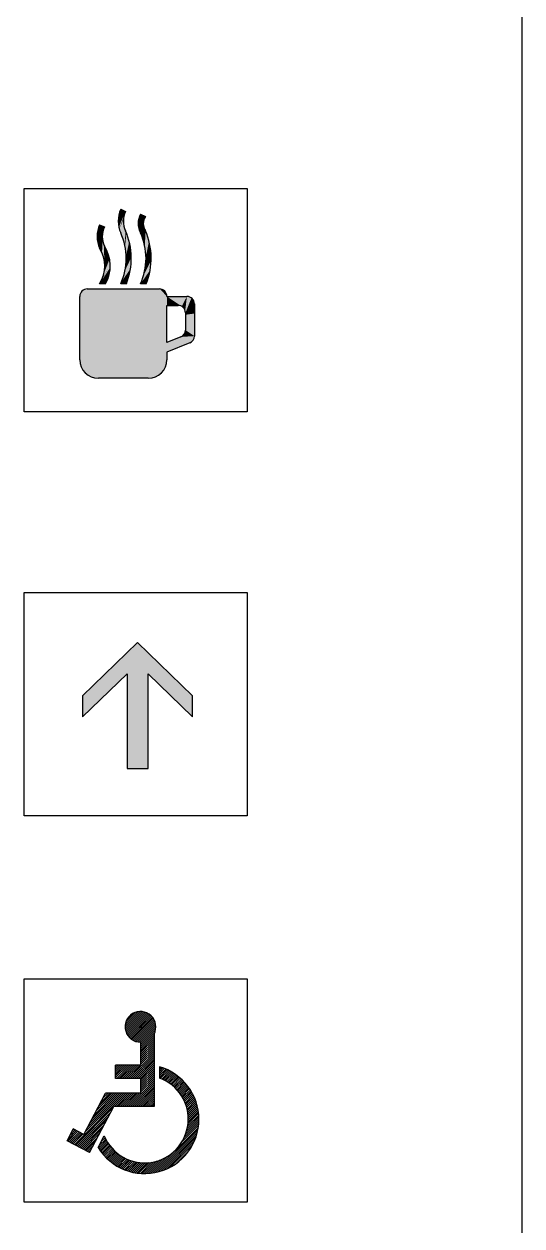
# Model space of a CAD drawing. Extents: x 1216 to 44401, y 2119 to 23617.
# Drawn here: x 42170 to 44401, y 7409 to 12791 of the extents above; entities that cross this region are included whole.
import ezdxf

# ---------------------------------------------------------------- set-up
doc = ezdxf.new("R2010")
doc.units = 0
doc.header["$LTSCALE"] = 10
doc.header["$MEASUREMENT"] = 0
doc.layers.get('0').update_dxf_attribs({"linetype": 'CONTINUOUS'})
doc.layers.add('www.cad-blocks.net', color=7, linetype='CONTINUOUS')

# ---------------------------------------------------------------- blocks, each defined once
blk = doc.blocks.new('FORMAT')
at = {"color": 155, "true_color": 0x546d8e}
blk.add_line((44401.1, 23356.7), (44401.1, 1859), dxfattribs=at)
blk = doc.blocks.new('A$C2C41626A')
at = {"color": 142, "true_color": 0x0094d4}
for p, q in [((0, 0), (0, 1000)), ((0, 1000), (1000, 1000)), ((1000, 1000), (1000, 0)), ((433.3, 906.7), (454.7, 897.2)), ((522.5, 884.4), (543.8, 874.9)), ((338.6, 837.6), (359.9, 828.1)), ((283.3, 550), (606.7, 550)), ((365.6, 573.3), (338.6, 573.3)), ((458.7, 573.3), (433.3, 573.3)), ((547.8, 573.3), (522.5, 573.3)), ((250, 233.3), (250, 516.7)), ((640, 516.7), (730, 516.7)), ((640, 309.8), (640, 476.7)), ((640, 476.7), (690, 476.7)), ((723.3, 443.3), (723.3, 366.1)), ((763.3, 483.3), (763.3, 339.1)), ((702.5, 335.2), (640, 309.8)), ((742.5, 308.2), (640, 266.7)), ((640, 266.7), (640, 233.3)), ((556.7, 150), (333.3, 150)), ((1000, 0), (0, 0))]:
    blk.add_line(p, q, dxfattribs=at)
for centre, radius, start, end in [((551.9, 853.9), 129.8, 156.0112, 203.9888), ((551.9, 853.9), 106.5, 156.0112, 203.9888), ((594.2, 842.8), 82.9, 149.8568, 210.1432), ((595.4, 842.8), 60.8, 148.0726, 211.9274), ((457.2, 784.8), 129.8, 156.0112, 203.9888), ((457.2, 784.8), 106.5, 156.0112, 203.9888), ((177.4, 687.2), 303.5, 337.9572, 23.9888), ((266.5, 687.2), 303.5, 337.9572, 23.9888), ((177.4, 687.2), 280.1, 336.0112, 23.9888), ((266.5, 687.2), 280.1, 336.0112, 23.9888), ((220.5, 652.7), 142.3, 326.0894, 33.9106), ((222.4, 652.7), 163.7, 330.9985, 32.8732), ((283.3, 516.7), 33.3, 90, 180), ((606.7, 516.7), 33.3, 0, 90), ((730, 483.3), 33.3, 0, 90), ((690, 443.3), 33.3, 360, 90), ((690, 366.1), 33.3, 292.0679, 0), ((730, 339.1), 33.3, 292.0679, 0), ((333.3, 233.3), 83.3, 180, 270), ((556.7, 233.3), 83.3, 270, 0)]:
    blk.add_arc(centre, radius, start, end, dxfattribs=at)
at = {"color": 142, "linetype": 'CONTINUOUS', "true_color": 0x0094d4}
for points in [[(451.9, 890.3), (422.4, 862.9), (422.1, 853.9)], [(451.9, 890.3), (422.1, 853.9), (422.4, 844.8)], [(451.9, 890.3), (423.4, 872), (422.4, 862.9)], [(451.9, 890.3), (422.4, 844.8), (423.4, 835.8)], [(451.9, 890.3), (425, 880.9), (423.4, 872)], [(451.9, 890.3), (423.4, 835.8), (425, 826.9)], [(451.9, 890.3), (427.1, 889.7), (425, 880.9)], [(451.9, 890.3), (425, 826.9), (427.1, 818.1)], [(451.9, 890.3), (429.9, 898.3), (427.1, 889.7)], [(449.6, 883.2), (451.9, 890.3), (427.1, 818.1)], [(447.8, 876), (449.6, 883.2), (427.1, 818.1)], [(446.5, 868.7), (447.8, 876), (427.1, 818.1)], [(445.7, 861.3), (446.5, 868.7), (427.1, 818.1)], [(445.7, 861.3), (427.1, 818.1), (440.5, 783.4)], [(451.9, 890.3), (433.3, 906.7), (429.9, 898.3)], [(451.9, 890.3), (454.7, 897.2), (433.3, 906.7)], [(445.5, 853.9), (445.7, 861.3), (440.5, 783.4)], [(543.8, 874.9), (511.8, 851.6), (511.3, 844.7)], [(543.8, 874.9), (511.3, 844.7), (511.4, 837.8)], [(543.8, 874.9), (511.4, 837.8), (512.1, 830.9)], [(543.8, 874.9), (512.8, 858.5), (511.8, 851.6)], [(543.8, 874.9), (512.1, 830.9), (513.4, 824)], [(543.8, 874.9), (514.4, 865.3), (512.8, 858.5)], [(543.8, 874.9), (513.4, 824), (541.1, 870)], [(513.4, 824), (538.8, 864.8), (541.1, 870)], [(513.4, 824), (537, 859.5), (538.8, 864.8)], [(543.8, 874.9), (516.6, 871.9), (514.4, 865.3)], [(543.8, 874.9), (519.3, 878.2), (516.6, 871.9)], [(543.8, 874.9), (522.5, 884.4), (519.3, 878.2)], [(359.9, 828.1), (327.5, 790.7), (327.4, 785.4)], [(359.9, 828.1), (327.4, 785.4), (327.5, 780)], [(359.9, 828.1), (327.9, 796.1), (327.5, 790.7)], [(359.9, 828.1), (327.5, 780), (327.8, 774.6)], [(359.9, 828.1), (327.8, 774.6), (358.3, 824.2)], [(327.8, 774.6), (356.8, 820.2), (358.3, 824.2)], [(327.8, 774.6), (355.4, 816.1), (356.8, 820.2)], [(327.8, 774.6), (354.3, 812), (355.4, 816.1)], [(327.8, 774.6), (353.2, 807.9), (354.3, 812)], [(327.8, 774.6), (352.4, 803.7), (353.2, 807.9)], [(359.9, 828.1), (328.5, 801.5), (327.9, 796.1)], [(359.9, 828.1), (329.3, 806.8), (328.5, 801.5)], [(359.9, 828.1), (330.3, 812.1), (329.3, 806.8)], [(359.9, 828.1), (331.5, 817.3), (330.3, 812.1)], [(359.9, 828.1), (333, 822.5), (331.5, 817.3)], [(359.9, 828.1), (334.6, 827.6), (333, 822.5)], [(359.9, 828.1), (336.5, 832.7), (334.6, 827.6)], [(359.9, 828.1), (338.6, 837.6), (336.5, 832.7)], [(427.1, 818.1), (429.9, 809.5), (433.3, 801.1)], [(427.1, 818.1), (433.3, 801.1), (437.1, 792.3)], [(427.1, 818.1), (437.1, 792.3), (440.5, 783.4)], [(445.5, 853.9), (440.5, 783.4), (443.6, 774.4)], [(445.5, 853.9), (443.6, 774.4), (446.5, 765.2)], [(445.7, 846.5), (445.5, 853.9), (446.5, 765.2)], [(445.7, 846.5), (446.5, 765.2), (449, 756)], [(445.7, 846.5), (449, 756), (451.1, 746.7)], [(446.5, 839.1), (445.7, 846.5), (451.1, 746.7)], [(447.8, 831.8), (446.5, 839.1), (451.1, 746.7)], [(449.6, 824.6), (447.8, 831.8), (451.1, 746.7)], [(451.9, 817.5), (449.6, 824.6), (451.1, 746.7)], [(454.7, 810.6), (451.9, 817.5), (451.1, 746.7)], [(454.7, 810.6), (451.1, 746.7), (458.6, 801.2)], [(513.4, 824), (535.7, 854), (537, 859.5)], [(513.4, 824), (534.9, 848.4), (535.7, 854)], [(513.4, 824), (534.6, 842.8), (534.9, 848.4)], [(513.4, 824), (534.9, 837.1), (534.6, 842.8)], [(513.4, 824), (535.7, 831.5), (534.9, 837.1)], [(513.4, 824), (537, 826), (535.7, 831.5)], [(513.4, 824), (538.8, 820.7), (537, 826)], [(513.4, 824), (515.3, 817.3), (517.7, 810.8)], [(513.4, 824), (517.7, 810.8), (520.6, 804.5)], [(513.4, 824), (520.6, 804.5), (544.8, 808.3)], [(513.4, 824), (544.8, 808.3), (544.7, 808.5)], [(513.4, 824), (544.7, 808.5), (544.7, 808.7)], [(513.4, 824), (544.7, 808.7), (544.6, 808.9)], [(513.4, 824), (544.6, 808.9), (544.5, 809.1)], [(513.4, 824), (544.5, 809.1), (544.4, 809.3)], [(513.4, 824), (544.4, 809.3), (544.3, 809.5)], [(513.4, 824), (544.3, 809.5), (544.2, 809.6)], [(513.4, 824), (544.2, 809.6), (544.2, 809.8)], [(513.4, 824), (544.2, 809.8), (544.1, 810)], [(513.4, 824), (544.1, 810), (544, 810.2)], [(513.4, 824), (544, 810.2), (543.9, 810.4)], [(513.4, 824), (543.9, 810.4), (543.8, 810.6)], [(513.4, 824), (543.8, 810.6), (541.1, 815.5)], [(513.4, 824), (541.1, 815.5), (538.8, 820.7)], [(544.8, 808.3), (520.6, 804.5), (520.8, 804.3)], [(544.8, 808.3), (520.8, 804.3), (520.9, 804)], [(544.8, 808.3), (520.9, 804), (521.1, 803.7)], [(544.8, 808.3), (521.1, 803.7), (521.2, 803.4)], [(544.8, 808.3), (521.2, 803.4), (521.4, 803.1)], [(544.8, 808.3), (521.4, 803.1), (521.5, 802.8)], [(544.8, 808.3), (521.5, 802.8), (521.7, 802.5)], [(544.8, 808.3), (521.7, 802.5), (521.9, 802.3)], [(544.8, 808.3), (521.9, 802.3), (522, 802)], [(544.8, 808.3), (522, 802), (522.2, 801.7)], [(544.8, 808.3), (522.2, 801.7), (522.3, 801.4)], [(544.8, 808.3), (522.3, 801.4), (522.5, 801.1)], [(544.8, 808.3), (522.5, 801.1), (526, 792.9)], [(544.8, 808.3), (526, 792.9), (529.2, 784.6)], [(544.8, 808.3), (529.2, 784.6), (532.2, 776.2)], [(544.8, 808.3), (532.2, 776.2), (534.9, 767.7)], [(544.8, 808.3), (534.9, 767.7), (537.3, 759.1)], [(544.8, 808.3), (537.3, 759.1), (539.5, 750.4)], [(544.8, 808.3), (539.5, 750.4), (541.3, 741.7)], [(544.8, 808.3), (541.3, 741.7), (542.9, 733)], [(544.8, 808.3), (542.9, 733), (544.3, 724.1)], [(544.8, 808.3), (544.3, 724.1), (545.3, 715.3)], [(546.5, 697.5), (548.4, 799.7), (544.8, 808.3)], [(544.8, 808.3), (545.3, 715.3), (546, 706.4)], [(546.5, 697.5), (544.8, 808.3), (546, 706.4)], [(327.8, 774.6), (351.7, 799.5), (352.4, 803.7)], [(327.8, 774.6), (351.2, 795.3), (351.7, 799.5)], [(327.8, 774.6), (350.9, 791), (351.2, 795.3)], [(327.8, 774.6), (350.7, 786.7), (350.9, 791)], [(327.8, 774.6), (350.7, 782.5), (350.7, 786.7)], [(327.8, 774.6), (350.9, 778.2), (350.7, 782.5)], [(351.2, 775), (350.9, 778.2), (327.8, 774.6)], [(351.2, 775), (327.8, 774.6), (328.1, 770.9)], [(351.2, 775), (328.1, 770.9), (328.6, 767.3)], [(351.2, 775), (328.6, 767.3), (329.1, 763.7)], [(351.2, 775), (329.1, 763.7), (329.8, 760)], [(351.2, 775), (329.8, 760), (330.5, 756.5)], [(351.2, 775), (330.5, 756.5), (331.4, 752.9)], [(351.2, 775), (331.4, 752.9), (332.3, 749.3)], [(351.2, 775), (332.3, 749.3), (333.4, 745.8)], [(351.2, 775), (333.4, 745.8), (334.5, 742.3)], [(351.2, 775), (334.5, 742.3), (335.8, 738.9)], [(351.2, 775), (335.8, 738.9), (337.2, 735.4)], [(351.2, 775), (337.2, 735.4), (338.6, 732.1)], [(351.2, 775), (338.6, 732.1), (341.1, 728.2)], [(351.2, 775), (341.1, 728.2), (343.5, 724.2)], [(351.2, 775), (343.5, 724.2), (345.8, 720.2)], [(351.2, 775), (345.8, 720.2), (347.9, 716.1)], [(351.2, 775), (347.9, 716.1), (349.9, 712)], [(351.2, 775), (349.9, 712), (351.7, 707.7)], [(359.9, 681.3), (351.5, 771.9), (351.2, 775)], [(351.2, 775), (351.7, 707.7), (353.4, 703.4)], [(351.2, 775), (353.4, 703.4), (355, 699.1)], [(351.2, 775), (355, 699.1), (356.4, 694.7)], [(351.2, 775), (356.4, 694.7), (357.7, 690.3)], [(351.2, 775), (357.7, 690.3), (358.9, 685.8)], [(359.9, 681.3), (351.2, 775), (358.9, 685.8)], [(359.9, 681.3), (351.9, 768.8), (351.5, 771.9)], [(359.9, 681.3), (352.5, 765.7), (351.9, 768.8)], [(359.9, 681.3), (353.1, 762.6), (352.5, 765.7)], [(359.9, 681.3), (353.8, 759.5), (353.1, 762.6)], [(359.9, 681.3), (354.6, 756.4), (353.8, 759.5)], [(359.9, 681.3), (355.5, 753.4), (354.6, 756.4)], [(451.1, 746.7), (453, 737.3), (458.6, 801.2)], [(453, 737.3), (454.6, 727.9), (458.6, 801.2)], [(454.6, 727.9), (455.8, 718.4), (458.6, 801.2)], [(455.8, 718.4), (456.7, 708.9), (458.6, 801.2)], [(456.7, 708.9), (457.3, 699.3), (458.6, 801.2)], [(457.3, 699.3), (462.3, 791.7), (458.6, 801.2)], [(457.3, 699.3), (465.7, 782), (462.3, 791.7)], [(457.3, 699.3), (468.7, 772.3), (465.7, 782)], [(457.3, 699.3), (471.4, 762.5), (468.7, 772.3)], [(457.3, 699.3), (473.8, 752.5), (471.4, 762.5)], [(546.5, 697.5), (551.8, 790.9), (548.4, 799.7)], [(546.5, 697.5), (554.8, 782.1), (551.8, 790.9)], [(546.5, 697.5), (557.6, 773.2), (554.8, 782.1)], [(546.5, 697.5), (560.1, 764.1), (557.6, 773.2)], [(546.5, 697.5), (562.4, 755.1), (560.1, 764.1)], [(546.5, 697.5), (564.3, 745.9), (562.4, 755.1)], [(359.9, 681.3), (356.5, 750.4), (355.5, 753.4)], [(359.9, 681.3), (357.5, 747.4), (356.5, 750.4)], [(359.9, 681.3), (358.7, 744.5), (357.5, 747.4)], [(359.9, 681.3), (359.9, 741.6), (358.7, 744.5)], [(359.9, 681.3), (362.7, 737.1), (359.9, 741.6)], [(359.9, 681.3), (365.3, 732.5), (362.7, 737.1)], [(359.9, 681.3), (367.8, 727.9), (365.3, 732.5)], [(359.9, 681.3), (370.2, 723.2), (367.8, 727.9)], [(359.9, 681.3), (372.4, 718.4), (370.2, 723.2)], [(359.9, 681.3), (374.4, 713.6), (372.4, 718.4)], [(359.9, 681.3), (376.3, 708.7), (374.4, 713.6)], [(359.9, 681.3), (378, 703.7), (376.3, 708.7)], [(359.9, 681.3), (379.5, 698.7), (378, 703.7)], [(457.3, 699.3), (475.8, 742.5), (473.8, 752.5)], [(457.3, 699.3), (477.5, 732.5), (475.8, 742.5)], [(457.3, 699.3), (478.8, 722.3), (477.5, 732.5)], [(457.3, 699.3), (479.8, 712.2), (478.8, 722.3)], [(457.3, 699.3), (480.5, 702), (479.8, 712.2)], [(457.3, 699.3), (480.8, 691.8), (480.5, 702)], [(546.5, 697.5), (566, 736.7), (564.3, 745.9)], [(546.5, 697.5), (567.4, 727.4), (566, 736.7)], [(546.5, 697.5), (568.4, 718.2), (567.4, 727.4)], [(546.5, 697.5), (569.3, 708.8), (568.4, 718.2)], [(546.5, 697.5), (569.8, 699.5), (569.3, 708.8)], [(343.6, 581.3), (386, 645.6), (386.1, 655.1)], [(348, 589.6), (343.6, 581.3), (386.1, 655.1)], [(351.9, 598.2), (348, 589.6), (386.1, 655.1)], [(351.9, 598.2), (386.1, 655.1), (384.7, 674)], [(355.3, 607), (351.9, 598.2), (384.7, 674)], [(383.2, 683.3), (358, 616), (355.3, 607)], [(383.2, 683.3), (355.3, 607), (384.7, 674)], [(383.2, 683.3), (360.1, 625.2), (358, 616)], [(359.9, 681.3), (380.9, 693.6), (379.5, 698.7)], [(359.9, 681.3), (382.2, 688.5), (380.9, 693.6)], [(359.9, 681.3), (383.2, 683.3), (382.2, 688.5)], [(383.2, 683.3), (359.9, 681.3), (361.5, 672)], [(383.2, 683.3), (361.6, 634.5), (360.1, 625.2)], [(383.2, 683.3), (361.5, 672), (362.4, 662.7)], [(383.2, 683.3), (362.5, 643.8), (361.6, 634.5)], [(383.2, 683.3), (362.4, 662.7), (362.8, 653.3)], [(383.2, 683.3), (362.8, 653.3), (362.5, 643.8)], [(386.1, 655.1), (385.7, 664.6), (384.7, 674)], [(480.8, 691.8), (440.8, 591.9), (437.2, 582.5)], [(480.8, 691.8), (437.2, 582.5), (480.8, 681.7)], [(437.2, 582.5), (480.5, 671.6), (480.8, 681.7)], [(437.2, 582.5), (479.8, 661.5), (480.5, 671.6)], [(437.2, 582.5), (478.7, 651.4), (479.8, 661.5)], [(437.2, 582.5), (477.4, 641.4), (478.7, 651.4)], [(480.8, 691.8), (444, 601.3), (440.8, 591.9)], [(480.8, 691.8), (446.9, 610.9), (444, 601.3)], [(480.8, 691.8), (449.5, 620.5), (446.9, 610.9)], [(480.8, 691.8), (451.7, 630.3), (449.5, 620.5)], [(480.8, 691.8), (453.5, 640.1), (451.7, 630.3)], [(480.8, 691.8), (455, 649.9), (453.5, 640.1)], [(480.8, 691.8), (456.2, 659.9), (455, 649.9)], [(480.8, 691.8), (457, 669.8), (456.2, 659.9)], [(480.8, 691.8), (457.4, 679.8), (457, 669.8)], [(457.3, 699.3), (457.5, 689.8), (480.8, 691.8)], [(480.8, 691.8), (457.5, 689.8), (457.4, 679.8)], [(522.5, 573.3), (569.4, 667.3), (569.9, 678)], [(522.5, 573.3), (569.9, 678), (526.6, 583.1)], [(522.5, 573.3), (568.5, 656.5), (569.4, 667.3)], [(522.5, 573.3), (567.2, 645.9), (568.5, 656.5)], [(522.5, 573.3), (565.5, 635.2), (567.2, 645.9)], [(569.9, 678), (530.4, 593.1), (526.6, 583.1)], [(569.9, 678), (533.8, 603.1), (530.4, 593.1)], [(569.9, 678), (536.8, 613.3), (533.8, 603.1)], [(569.9, 678), (539.4, 623.6), (536.8, 613.3)], [(569.9, 678), (541.6, 634), (539.4, 623.6)], [(569.9, 678), (543.4, 644.5), (541.6, 634)], [(569.9, 678), (544.8, 655), (543.4, 644.5)], [(569.9, 678), (545.9, 665.6), (544.8, 655)], [(569.9, 678), (546.5, 676.2), (545.9, 665.6)], [(569.9, 678), (569.8, 699.5), (546.5, 697.5)], [(569.9, 678), (546.5, 697.5), (546.7, 686.8)], [(569.9, 678), (546.7, 686.8), (546.5, 676.2)], [(569.9, 678), (570, 688.7), (569.8, 699.5)], [(343.6, 581.3), (385.3, 636.2), (386, 645.6)], [(343.6, 581.3), (384.1, 626.8), (385.3, 636.2)], [(343.6, 581.3), (382.3, 617.5), (384.1, 626.8)], [(343.6, 581.3), (380, 608.3), (382.3, 617.5)], [(343.6, 581.3), (377.2, 599.3), (380, 608.3)], [(343.6, 581.3), (373.8, 590.4), (377.2, 599.3)], [(437.2, 582.5), (475.7, 631.5), (477.4, 641.4)], [(437.2, 582.5), (473.7, 621.5), (475.7, 631.5)], [(437.2, 582.5), (471.3, 611.7), (473.7, 621.5)], [(437.2, 582.5), (468.6, 602), (471.3, 611.7)], [(437.2, 582.5), (465.6, 592.3), (468.6, 602)], [(437.2, 582.5), (462.3, 582.8), (465.6, 592.3)], [(522.5, 573.3), (563.5, 624.7), (565.5, 635.2)], [(522.5, 573.3), (561.1, 614.2), (563.5, 624.7)], [(522.5, 573.3), (558.3, 603.8), (561.1, 614.2)], [(522.5, 573.3), (555.2, 593.5), (558.3, 603.8)], [(522.5, 573.3), (551.7, 583.4), (555.2, 593.5)], [(633.4, 422.4), (259.8, 540.2), (256.9, 537)], [(633.4, 422.4), (263, 543.1), (259.8, 540.2)], [(633.4, 422.4), (266.7, 545.5), (263, 543.1)], [(633.4, 422.4), (270.6, 547.5), (266.7, 545.5)], [(633.4, 422.4), (274.7, 548.9), (270.6, 547.5)], [(633.4, 422.4), (279, 549.7), (274.7, 548.9)], [(633.4, 422.4), (283.3, 550), (279, 549.7)], [(633.4, 422.4), (606.7, 550), (283.3, 550)], [(343.6, 581.3), (338.6, 573.3), (365.6, 573.3)], [(343.6, 581.3), (370, 581.7), (373.8, 590.4)], [(343.6, 581.3), (365.6, 573.3), (370, 581.7)], [(437.2, 582.5), (433.3, 573.3), (458.7, 573.3)], [(437.2, 582.5), (458.7, 573.3), (462.3, 582.8)], [(522.5, 573.3), (547.8, 573.3), (551.7, 583.4)], [(633.4, 422.4), (606.9, 550), (606.7, 550)], [(633.4, 422.4), (607.1, 550), (606.9, 550)], [(633.4, 422.4), (607.3, 550), (607.1, 550)], [(633.4, 422.4), (607.5, 550), (607.3, 550)], [(633.4, 422.4), (607.7, 550), (607.5, 550)], [(633.4, 422.4), (607.9, 550), (607.7, 550)], [(633.4, 422.4), (608.2, 550), (607.9, 550)], [(633.4, 422.4), (608.4, 550), (608.2, 550)], [(633.4, 422.4), (608.6, 549.9), (608.4, 550)], [(633.4, 422.4), (608.8, 549.9), (608.6, 549.9)], [(633.4, 422.4), (609, 549.9), (608.8, 549.9)], [(633.4, 422.4), (609.2, 549.9), (609, 549.9)], [(640, 516.7), (613.3, 549.3), (609.2, 549.9)], [(640, 516.7), (609.2, 549.9), (633.4, 422.4)], [(640, 516.7), (617.3, 548.2), (613.3, 549.3)], [(640, 516.7), (621.2, 546.7), (617.3, 548.2)], [(640, 516.7), (624.8, 544.6), (621.2, 546.7)], [(640, 516.7), (628.1, 542.2), (624.8, 544.6)], [(640, 516.7), (631.1, 539.3), (628.1, 542.2)], [(640, 516.7), (633.7, 536.1), (631.1, 539.3)], [(633.4, 422.4), (250.3, 521), (250, 516.7)], [(633.4, 422.4), (250, 516.7), (250, 370.5)], [(633.4, 422.4), (251.1, 525.3), (250.3, 521)], [(633.4, 422.4), (252.5, 529.4), (251.1, 525.3)], [(633.4, 422.4), (254.5, 533.3), (252.5, 529.4)], [(633.4, 422.4), (256.9, 537), (254.5, 533.3)], [(640, 516.7), (633.4, 422.4), (640, 423.3)], [(640, 516.7), (636, 532.6), (633.7, 536.1)], [(640, 516.7), (637.7, 528.8), (636, 532.6)], [(640, 516.7), (639, 524.9), (637.7, 528.8)], [(640, 516.7), (639.7, 520.8), (639, 524.9)], [(640, 516.7), (640, 423.3), (640, 476.7)], [(640, 516.7), (640, 476.7), (690, 476.7)], [(640, 516.7), (690, 476.7), (694.4, 476.4)], [(640, 516.7), (694.4, 476.4), (698.6, 475.5)], [(640, 516.7), (698.6, 475.5), (702.8, 474.1)], [(640, 516.7), (702.8, 474.1), (706.7, 472.2)], [(640, 516.7), (706.7, 472.2), (730, 516.7)], [(706.7, 472.2), (710.3, 469.8), (730, 516.7)], [(710.3, 469.8), (713.6, 466.9), (730, 516.7)], [(713.6, 466.9), (716.4, 463.6), (730, 516.7)], [(716.4, 463.6), (718.9, 460), (730, 516.7)], [(718.9, 460), (720.8, 456.1), (730, 516.7)], [(720.8, 456.1), (722.2, 452), (730, 516.7)], [(722.2, 452), (723, 447.7), (730, 516.7)], [(723, 447.7), (723.3, 443.3), (730, 516.7)], [(723.3, 443.3), (734.4, 516.4), (730, 516.7)], [(723.3, 443.3), (738.6, 515.5), (734.4, 516.4)], [(723.3, 443.3), (742.8, 514.1), (738.6, 515.5)], [(723.3, 443.3), (746.7, 512.2), (742.8, 514.1)], [(723.3, 443.3), (750.3, 509.8), (746.7, 512.2)], [(723.3, 443.3), (753.6, 506.9), (750.3, 509.8)], [(723.3, 443.3), (756.4, 503.6), (753.6, 506.9)], [(723.3, 443.3), (758.9, 500), (756.4, 503.6)], [(723.3, 443.3), (760.8, 496.1), (758.9, 500)], [(723.3, 443.3), (762.2, 492), (760.8, 496.1)], [(723.3, 443.3), (763, 487.7), (762.2, 492)], [(723.3, 443.3), (763.3, 483.3), (763, 487.7)], [(723.3, 443.3), (763.3, 440), (763.3, 483.3)], [(723.3, 443.3), (723.3, 434.6), (763.3, 440)], [(763.3, 339.1), (763.3, 440), (723.3, 434.6)], [(763.3, 339.1), (723.3, 434.6), (723.3, 366.1)], [(250, 370.5), (640, 266.7), (640, 423.3)], [(640, 266.7), (640, 309.8), (640, 423.3)], [(250, 370.5), (333.3, 150), (556.7, 150)], [(250, 370.5), (556.7, 150), (567.5, 150.7)], [(250, 370.5), (567.5, 150.7), (578.2, 152.8)], [(250, 370.5), (578.2, 152.8), (588.6, 156.3)], [(250, 370.5), (588.6, 156.3), (598.3, 161.2)], [(250, 370.5), (598.3, 161.2), (607.4, 167.2)], [(250, 370.5), (607.4, 167.2), (615.6, 174.4)], [(250, 370.5), (615.6, 174.4), (622.8, 182.6)], [(250, 370.5), (622.8, 182.6), (628.8, 191.7)], [(250, 370.5), (628.8, 191.7), (633.7, 201.4)], [(250, 370.5), (633.7, 201.4), (637.2, 211.8)], [(250, 370.5), (637.2, 211.8), (639.3, 222.5)], [(250, 370.5), (639.3, 222.5), (640, 233.3)], [(250, 370.5), (640, 233.3), (640, 266.7)], [(250, 370.5), (250, 233.3), (250.7, 222.5)], [(250, 370.5), (250.7, 222.5), (252.8, 211.8)], [(250, 370.5), (252.8, 211.8), (256.3, 201.4)], [(250, 370.5), (256.3, 201.4), (261.2, 191.7)], [(250, 370.5), (261.2, 191.7), (267.2, 182.6)], [(250, 370.5), (267.2, 182.6), (274.4, 174.4)], [(250, 370.5), (274.4, 174.4), (282.6, 167.2)], [(250, 370.5), (282.6, 167.2), (291.7, 161.2)], [(250, 370.5), (291.7, 161.2), (301.4, 156.3)], [(250, 370.5), (301.4, 156.3), (311.8, 152.8)], [(250, 370.5), (311.8, 152.8), (322.5, 150.7)], [(250, 370.5), (322.5, 150.7), (333.3, 150)], [(763.3, 339.1), (702.5, 335.2), (640, 309.8)], [(640, 266.7), (763.2, 335.8), (763.3, 339.1)], [(640, 266.7), (763.3, 339.1), (640, 309.8)], [(640, 266.7), (762.7, 332.6), (763.2, 335.8)], [(640, 266.7), (761.9, 329.4), (762.7, 332.6)], [(640, 266.7), (760.8, 326.3), (761.9, 329.4)], [(640, 266.7), (759.3, 323.3), (760.8, 326.3)], [(640, 266.7), (757.6, 320.5), (759.3, 323.3)], [(763.3, 339.1), (705.5, 336.6), (702.5, 335.2)], [(763.3, 339.1), (708.3, 338.2), (705.5, 336.6)], [(763.3, 339.1), (711, 340.2), (708.3, 338.2)], [(763.3, 339.1), (713.5, 342.4), (711, 340.2)], [(763.3, 339.1), (715.7, 344.8), (713.5, 342.4)], [(763.3, 339.1), (717.6, 347.4), (715.7, 344.8)], [(763.3, 339.1), (719.3, 350.3), (717.6, 347.4)], [(763.3, 339.1), (720.8, 353.2), (719.3, 350.3)], [(763.3, 339.1), (721.9, 356.3), (720.8, 353.2)], [(763.3, 339.1), (722.7, 359.5), (721.9, 356.3)], [(763.3, 339.1), (723.2, 362.8), (722.7, 359.5)], [(763.3, 339.1), (723.3, 366.1), (723.2, 362.8)], [(640, 266.7), (755.7, 317.9), (757.6, 320.5)], [(640, 266.7), (753.5, 315.4), (755.7, 317.9)], [(640, 266.7), (751, 313.2), (753.5, 315.4)], [(640, 266.7), (748.3, 311.3), (751, 313.2)], [(640, 266.7), (745.5, 309.6), (748.3, 311.3)], [(640, 266.7), (742.5, 308.2), (745.5, 309.6)]]:
    blk.add_solid(points, dxfattribs=at)
blk = doc.blocks.new('A$C1924373F')
at = {"color": 142, "true_color": 0x0094d4}
for p, q in [((0, 0), (0, 1000)), ((0, 1000), (1000, 1000)), ((1000, 1000), (1000, 0)), ((508.7, 776.1), (261.9, 537.7)), ((755.6, 537.7), (508.7, 776.1)), ((261.9, 443.7), (461.7, 636.7)), ((461.7, 636.7), (461.7, 211.9)), ((555.8, 211.9), (555.8, 636.7)), ((555.8, 636.7), (755.6, 443.7)), ((261.9, 537.7), (261.9, 443.7)), ((755.6, 443.7), (755.6, 537.7)), ((461.7, 211.9), (508.7, 211.9)), ((508.7, 211.9), (555.8, 211.9)), ((1000, 0), (0, 0))]:
    blk.add_line(p, q, dxfattribs=at)
for points in [[(461.7, 636.7), (508.7, 776.1), (261.9, 443.7), (261.9, 537.7)], [(508.7, 776.1), (555.8, 636.7), (461.7, 636.7), (508.7, 776.1)], [(555.8, 636.7), (461.7, 636.7), (508.7, 776.1)], [(755.6, 443.7), (755.6, 537.7), (555.8, 636.7), (508.7, 776.1)], [(461.7, 211.9), (555.8, 211.9), (461.7, 636.7), (555.8, 636.7)]]:
    blk.add_solid(points, dxfattribs=at)
blk = doc.blocks.new('A$C495C5E6E')
at = {"color": 142, "true_color": 0x0094d4}
for p, q in [((0, 0), (0, 1000)), ((0, 1000), (1000, 1000)), ((1000, 1000), (1000, 0)), ((521.1, 853.8), (453.1, 785.9)), ((521.1, 853.8), (453.1, 785.9)), ((529.5, 853.4), (453.5, 777.4)), ((529.5, 853.4), (453.5, 777.4)), ((511.4, 853), (453.9, 795.5)), ((511.4, 853), (453.9, 795.5)), ((537.1, 852.1), (454.8, 769.8)), ((537.1, 852.1), (454.8, 769.8)), ((544, 850.2), (456.8, 762.9)), ((544, 850.2), (456.8, 762.9)), ((499.7, 850.1), (456.8, 807.3)), ((499.7, 850.1), (456.8, 807.3)), ((550.3, 847.6), (459.3, 756.6)), ((550.3, 847.6), (459.3, 756.6)), ((556.2, 844.6), (462.3, 750.7)), ((556.2, 844.6), (462.3, 750.7)), ((561.6, 841.2), (465.7, 745.3)), ((561.6, 841.2), (465.7, 745.3)), ((481, 840.3), (466.6, 825.9)), ((481, 840.3), (466.6, 825.9)), ((566.6, 837.3), (469.6, 740.3)), ((566.6, 837.3), (469.6, 740.3)), ((571.1, 833.1), (473.8, 735.8)), ((575.3, 828.4), (478.5, 731.6)), ((575.3, 828.4), (478.5, 731.6)), ((579.1, 823.3), (483.6, 727.8)), ((579.1, 823.3), (483.6, 727.8)), ((582.4, 817.8), (489.1, 724.5)), ((582.4, 817.8), (489.1, 724.5)), ((585.3, 811.8), (495.1, 721.6)), ((585.3, 811.8), (495.1, 721.6)), ((571.1, 833.1), (525.3, 787.2)), ((519.7, 781.6), (473.8, 735.8)), ((587.7, 805.3), (501.6, 719.3)), ((587.7, 805.3), (501.6, 719.3)), ((589.4, 798.2), (508.7, 717.5)), ((589.4, 798.2), (508.7, 717.5)), ((590.5, 790.5), (516.4, 716.4)), ((590.5, 790.5), (516.4, 716.4)), ((590.6, 781.8), (522.4, 713.5)), ((590.6, 781.8), (522.4, 713.5)), ((589.4, 771.7), (522.4, 704.7)), ((589.4, 771.7), (522.4, 704.7)), ((585.7, 759.1), (522.4, 695.8)), ((585.7, 759.1), (522.4, 695.8)), ((582.5, 747.1), (522.4, 687)), ((582.5, 747.1), (522.4, 687)), ((582.5, 738.2), (522.4, 678.1)), ((582.5, 738.2), (522.4, 678.1)), ((582.5, 729.4), (522.4, 669.3)), ((582.5, 729.4), (522.4, 669.3)), ((582.5, 720.5), (522.4, 660.4)), ((582.5, 720.5), (522.4, 660.4)), ((522.4, 716.2), (522.4, 613.4)), ((582.5, 711.7), (522.4, 651.6)), ((582.5, 711.7), (522.4, 651.6)), ((582.5, 702.8), (522.4, 642.7)), ((582.5, 702.8), (522.4, 642.7)), ((582.5, 752.4), (582.5, 427.8)), ((582.5, 667.4), (468.4, 553.3)), ((582.5, 667.4), (468.4, 553.3)), ((582.5, 658.6), (477.3, 553.3)), ((582.5, 658.6), (477.3, 553.3)), ((582.5, 649.7), (486.1, 553.3)), ((582.5, 649.7), (486.1, 553.3)), ((582.5, 694), (522.4, 633.9)), ((582.5, 694), (522.4, 633.9)), ((582.5, 685.1), (522.4, 625)), ((582.5, 685.1), (522.4, 625)), ((582.5, 676.3), (522.4, 616.2)), ((582.5, 676.3), (522.4, 616.2)), ((466.6, 613.4), (410.6, 557.4)), ((457.7, 613.4), (410.6, 566.3)), ((448.9, 613.4), (410.6, 575.1)), ((440, 613.4), (410.6, 584)), ((431.2, 613.4), (410.6, 592.8)), ((422.3, 613.4), (410.6, 601.7)), ((413.5, 613.4), (410.6, 610.5)), ((466.6, 613.4), (410.6, 557.4)), ((457.7, 613.4), (410.6, 566.3)), ((448.9, 613.4), (410.6, 575.1)), ((440, 613.4), (410.6, 584)), ((431.2, 613.4), (410.6, 592.8)), ((422.3, 613.4), (410.6, 601.7)), ((413.5, 613.4), (410.6, 610.5)), ((522.4, 613.4), (410.6, 613.4)), ((410.6, 553.3), (410.6, 613.4)), ((475.4, 613.4), (415.3, 553.3)), ((475.4, 613.4), (415.3, 553.3)), ((484.3, 613.4), (424.2, 553.3)), ((484.3, 613.4), (424.2, 553.3)), ((493.1, 613.4), (433, 553.3)), ((493.1, 613.4), (433, 553.3)), ((502, 613.4), (441.9, 553.3)), ((502, 613.4), (441.9, 553.3)), ((510.8, 613.4), (450.7, 553.3)), ((510.8, 613.4), (450.7, 553.3)), ((519.7, 613.4), (459.6, 553.3)), ((519.7, 613.4), (459.6, 553.3)), ((582.5, 640.9), (495, 553.3)), ((582.5, 640.9), (495, 553.3)), ((582.5, 632), (503.8, 553.3)), ((582.5, 632), (503.8, 553.3)), ((582.5, 623.2), (512.7, 553.3)), ((582.5, 623.2), (512.7, 553.3)), ((582.5, 614.3), (521.5, 553.3)), ((582.5, 614.3), (521.5, 553.3)), ((582.5, 605.5), (522.4, 545.4)), ((582.5, 605.5), (522.4, 545.4)), ((582.5, 596.6), (522.4, 536.5)), ((582.5, 596.6), (522.4, 536.5)), ((606.6, 605.8), (606.6, 555.4)), ((608.8, 605.2), (606.6, 602.9)), ((608.8, 605.2), (606.6, 602.9)), ((615.6, 603.1), (606.6, 594.1)), ((615.6, 603.1), (606.6, 594.1)), ((622.2, 600.8), (606.6, 585.2)), ((622.2, 600.8), (606.6, 585.2)), ((628.6, 598.4), (606.6, 576.4)), ((628.6, 598.4), (606.6, 576.4)), ((634.9, 595.9), (606.6, 567.5)), ((634.9, 595.9), (606.6, 567.5)), ((641.1, 593.2), (606.6, 558.7)), ((641.1, 593.2), (606.6, 558.7)), ((522.4, 553.3), (410.6, 553.3)), ((582.5, 543.5), (466.8, 427.8)), ((582.5, 543.5), (466.8, 427.8)), ((582.5, 587.8), (522.4, 527.7)), ((582.5, 587.8), (522.4, 527.7)), ((582.5, 578.9), (522.4, 518.8)), ((582.5, 578.9), (522.4, 518.8)), ((582.5, 570), (522.4, 510)), ((582.5, 570), (522.4, 510)), ((582.5, 561.2), (522.4, 501.1)), ((582.5, 561.2), (522.4, 501.1)), ((522.4, 553.3), (522.4, 487.9)), ((582.5, 552.3), (522.4, 492.3)), ((582.5, 552.3), (522.4, 492.3)), ((647.1, 590.3), (610.6, 553.9)), ((647.1, 590.3), (610.6, 553.9)), ((653, 587.4), (616.9, 551.3)), ((653, 587.4), (616.9, 551.3)), ((658.7, 584.3), (623, 548.6)), ((658.7, 584.3), (623, 548.6)), ((664.3, 581), (629, 545.7)), ((664.3, 581), (629, 545.7)), ((669.8, 577.7), (634.7, 542.6)), ((669.8, 577.7), (634.7, 542.6)), ((675.2, 574.2), (640.4, 539.4)), ((675.2, 574.2), (640.4, 539.4)), ((680.5, 570.6), (645.8, 536)), ((680.5, 570.6), (645.8, 536)), ((685.6, 566.9), (651.1, 532.5)), ((685.6, 566.9), (651.1, 532.5)), ((690.6, 563.1), (656.3, 528.8)), ((690.6, 563.1), (656.3, 528.8)), ((695.5, 559.1), (661.3, 524.9)), ((695.5, 559.1), (661.3, 524.9)), ((700.3, 555.1), (666.2, 521)), ((700.3, 555.1), (666.2, 521)), ((705, 550.9), (670.9, 516.8)), ((705, 550.9), (670.9, 516.8)), ((709.5, 546.6), (675.5, 512.6)), ((709.5, 546.6), (675.5, 512.6)), ((714, 542.2), (680, 508.2)), ((714, 542.2), (680, 508.2)), ((456.1, 487.9), (225.5, 257.3)), ((456.1, 487.9), (225.5, 257.3)), ((267.8, 302.9), (365.8, 487.9)), ((447.3, 487.9), (274.1, 314.7)), ((447.3, 487.9), (274.1, 314.7)), ((438.4, 487.9), (284.1, 333.6)), ((438.4, 487.9), (284.1, 333.6)), ((429.6, 487.9), (294, 352.4)), ((429.6, 487.9), (294, 352.4)), ((420.7, 487.9), (304, 371.2)), ((420.7, 487.9), (304, 371.2)), ((411.9, 487.9), (314, 390)), ((411.9, 487.9), (314, 390)), ((403, 487.9), (323.9, 408.8)), ((403, 487.9), (323.9, 408.8)), ((394.2, 487.9), (333.9, 427.7)), ((394.2, 487.9), (333.9, 427.7)), ((385.3, 487.9), (343.9, 446.5)), ((385.3, 487.9), (343.9, 446.5)), ((376.5, 487.9), (353.9, 465.3)), ((376.5, 487.9), (353.9, 465.3)), ((367.6, 487.9), (363.8, 484.1)), ((367.6, 487.9), (363.8, 484.1)), ((522.4, 487.9), (365.8, 487.9)), ((465, 487.9), (404.9, 427.8)), ((465, 487.9), (404.9, 427.8)), ((473.8, 487.9), (413.7, 427.8)), ((473.8, 487.9), (413.7, 427.8)), ((482.7, 487.9), (422.6, 427.8)), ((482.7, 487.9), (422.6, 427.8)), ((491.5, 487.9), (431.4, 427.8)), ((491.5, 487.9), (431.4, 427.8)), ((500.4, 487.9), (440.3, 427.8)), ((500.4, 487.9), (440.3, 427.8)), ((509.2, 487.9), (449.1, 427.8)), ((509.2, 487.9), (449.1, 427.8)), ((518.1, 487.9), (458, 427.8)), ((518.1, 487.9), (458, 427.8)), ((582.5, 534.6), (475.7, 427.8)), ((582.5, 534.6), (475.7, 427.8)), ((582.5, 525.8), (484.5, 427.8)), ((582.5, 525.8), (484.5, 427.8)), ((582.5, 516.9), (493.4, 427.8)), ((582.5, 516.9), (493.4, 427.8)), ((582.5, 508.1), (502.2, 427.8)), ((582.5, 508.1), (502.2, 427.8)), ((582.5, 499.2), (511.1, 427.8)), ((582.5, 499.2), (511.1, 427.8)), ((582.5, 490.4), (519.9, 427.8)), ((582.5, 490.4), (519.9, 427.8)), ((718.3, 537.6), (684.3, 503.6)), ((718.3, 537.6), (684.3, 503.6)), ((722.5, 533), (688.4, 498.9)), ((722.5, 533), (688.4, 498.9)), ((726.6, 528.3), (692.5, 494.1)), ((726.6, 528.3), (692.5, 494.1)), ((730.6, 523.4), (696.3, 489.1)), ((730.6, 523.4), (696.3, 489.1)), ((734.5, 518.4), (700.1, 484)), ((734.5, 518.4), (700.1, 484)), ((738.2, 513.3), (703.7, 478.8)), ((738.2, 513.3), (703.7, 478.8)), ((741.9, 508.1), (707.1, 473.3)), ((741.9, 508.1), (707.1, 473.3)), ((745.4, 502.8), (710.4, 467.8)), ((745.4, 502.8), (710.4, 467.8)), ((748.8, 497.3), (713.5, 462)), ((748.8, 497.3), (713.5, 462)), ((752, 491.7), (716.4, 456.1)), ((752, 491.7), (716.4, 456.1)), ((755.2, 486), (719.2, 450.1)), ((755.2, 486), (719.2, 450.1)), ((582.5, 481.5), (528.8, 427.8)), ((582.5, 481.5), (528.8, 427.8)), ((582.5, 472.7), (537.6, 427.8)), ((582.5, 472.7), (537.6, 427.8)), ((582.5, 463.8), (546.5, 427.8)), ((582.5, 463.8), (546.5, 427.8)), ((582.5, 455), (555.4, 427.8)), ((582.5, 455), (555.4, 427.8)), ((582.5, 446.1), (564.2, 427.8)), ((582.5, 446.1), (564.2, 427.8)), ((582.5, 437.3), (573.1, 427.8)), ((582.5, 437.3), (573.1, 427.8)), ((758.2, 480.2), (721.8, 443.8)), ((758.2, 480.2), (721.8, 443.8)), ((761.1, 474.2), (724.3, 437.4)), ((761.1, 474.2), (724.3, 437.4)), ((763.8, 468.1), (726.5, 430.8)), ((763.8, 468.1), (726.5, 430.8)), ((766.4, 461.9), (728.6, 424)), ((766.4, 461.9), (728.6, 424)), ((768.9, 455.5), (730.4, 417)), ((768.9, 455.5), (730.4, 417)), ((771.2, 448.9), (732, 409.7)), ((771.2, 448.9), (732, 409.7)), ((773.3, 442.2), (733.3, 402.2)), ((773.3, 442.2), (733.3, 402.2)), ((775.3, 435.3), (734.4, 394.4)), ((775.3, 435.3), (734.4, 394.4)), ((398.7, 421.7), (231.3, 254.2)), ((398.7, 421.7), (231.3, 254.2)), ((388.8, 402.8), (237.1, 251.2)), ((388.8, 402.8), (237.1, 251.2)), ((378.8, 384), (242.9, 248.1)), ((378.8, 384), (242.9, 248.1)), ((292.8, 221.7), (402, 427.8)), ((582.5, 427.8), (402, 427.8)), ((582.5, 428.4), (581.9, 427.8)), ((582.5, 428.4), (581.9, 427.8)), ((783.6, 381.7), (731.2, 329.2)), ((783.6, 381.7), (731.2, 329.2)), ((783.1, 390), (733.2, 340.2)), ((783.1, 390), (733.2, 340.2)), ((782.4, 398.1), (734.6, 350.4)), ((782.4, 398.1), (734.6, 350.4)), ((777.1, 428.3), (735.2, 386.4)), ((777.1, 428.3), (735.2, 386.4)), ((781.4, 406), (735.4, 360.1)), ((781.4, 406), (735.4, 360.1)), ((778.7, 421), (735.6, 378)), ((778.7, 421), (735.6, 378)), ((780.1, 413.6), (735.7, 369.2)), ((780.1, 413.6), (735.7, 369.2)), ((192.8, 274.6), (220.9, 327.7)), ((229.5, 323.2), (206.1, 299.9)), ((229.5, 323.2), (206.1, 299.9)), ((223.7, 326.3), (216.1, 318.7)), ((223.7, 326.3), (216.1, 318.7)), ((267.8, 302.9), (220.9, 327.7)), ((368.8, 365.2), (248.7, 245)), ((368.8, 365.2), (248.7, 245)), ((358.9, 346.4), (254.4, 242)), ((358.9, 346.4), (254.4, 242)), ((348.9, 327.6), (260.2, 238.9)), ((348.9, 327.6), (260.2, 238.9)), ((781.1, 334.9), (576.7, 130.5)), ((781.1, 334.9), (576.7, 130.5)), ((779.2, 324.2), (587.4, 132.4)), ((779.2, 324.2), (587.4, 132.4)), ((782.4, 345.1), (707.6, 270.2)), ((782.4, 345.1), (707.6, 270.2)), ((783.3, 354.8), (717.6, 289.1)), ((783.3, 354.8), (717.6, 289.1)), ((783.7, 364.1), (723.9, 304.2)), ((783.7, 364.1), (723.9, 304.2)), ((783.8, 373), (728.1, 317.4)), ((783.8, 373), (728.1, 317.4)), ((292.8, 221.7), (192.8, 274.6)), ((235.2, 320.1), (196.2, 281.1)), ((235.2, 320.1), (196.2, 281.1)), ((241, 317.1), (196.6, 272.6)), ((241, 317.1), (196.6, 272.6)), ((246.8, 314), (202.4, 269.6)), ((246.8, 314), (202.4, 269.6)), ((252.6, 310.9), (208.2, 266.5)), ((252.6, 310.9), (208.2, 266.5)), ((258.4, 307.9), (213.9, 263.4)), ((258.4, 307.9), (213.9, 263.4)), ((264.2, 304.8), (219.7, 260.4)), ((264.2, 304.8), (219.7, 260.4)), ((338.9, 308.8), (266, 235.8)), ((338.9, 308.8), (266, 235.8)), ((329, 289.9), (271.8, 232.8)), ((329, 289.9), (271.8, 232.8)), ((319, 271.1), (277.6, 229.7)), ((319, 271.1), (277.6, 229.7)), ((332.1, 244.6), (359.6, 296.3)), ((369, 276.8), (333.9, 241.7)), ((369, 276.8), (333.9, 241.7)), ((365.9, 282.6), (336.9, 253.7)), ((365.9, 282.6), (336.9, 253.7)), ((372.2, 271.2), (337.4, 236.4)), ((372.2, 271.2), (337.4, 236.4)), ((363, 288.6), (346.9, 272.5)), ((363, 288.6), (346.9, 272.5)), ((360.3, 294.7), (356.9, 291.3)), ((360.3, 294.7), (356.9, 291.3)), ((776.7, 312.8), (598.8, 134.9)), ((776.7, 312.8), (598.8, 134.9)), ((773.3, 300.6), (611, 138.3)), ((773.3, 300.6), (611, 138.3)), ((768.8, 287.2), (624.3, 142.7)), ((768.8, 287.2), (624.3, 142.7)), ((762.8, 272.3), (639.2, 148.8)), ((762.8, 272.3), (639.2, 148.8)), ((309, 252.3), (283.4, 226.6)), ((309, 252.3), (283.4, 226.6)), ((299.1, 233.5), (289.2, 223.6)), ((299.1, 233.5), (289.2, 223.6)), ((375.6, 265.7), (340.9, 231.1)), ((375.6, 265.7), (340.9, 231.1)), ((379.1, 260.4), (344.7, 226)), ((379.1, 260.4), (344.7, 226)), ((382.8, 255.3), (348.5, 221)), ((382.8, 255.3), (348.5, 221)), ((386.6, 250.2), (352.4, 216.1)), ((386.6, 250.2), (352.4, 216.1)), ((390.6, 245.4), (356.5, 211.3)), ((390.6, 245.4), (356.5, 211.3)), ((394.7, 240.6), (360.7, 206.6)), ((394.7, 240.6), (360.7, 206.6)), ((399, 236), (365, 202)), ((399, 236), (365, 202)), ((403.4, 231.6), (369.4, 197.6)), ((403.4, 231.6), (369.4, 197.6)), ((407.9, 227.3), (373.9, 193.3)), ((407.9, 227.3), (373.9, 193.3)), ((412.6, 223.1), (378.6, 189.1)), ((412.6, 223.1), (378.6, 189.1)), ((417.4, 219.1), (383.3, 185)), ((417.4, 219.1), (383.3, 185)), ((754.1, 254.9), (656.7, 157.4)), ((754.1, 254.9), (656.7, 157.4)), ((739.7, 231.6), (680, 171.9)), ((739.7, 231.6), (680, 171.9)), ((422.4, 215.2), (388.2, 181)), ((422.4, 215.2), (388.2, 181)), ((427.5, 211.5), (393.1, 177.1)), ((427.5, 211.5), (393.1, 177.1)), ((432.8, 207.9), (398.2, 173.3)), ((432.8, 207.9), (398.2, 173.3)), ((438.2, 204.5), (403.5, 169.7)), ((438.2, 204.5), (403.5, 169.7)), ((443.8, 201.2), (408.8, 166.2)), ((443.8, 201.2), (408.8, 166.2)), ((449.5, 198.1), (414.3, 162.8)), ((449.5, 198.1), (414.3, 162.8)), ((455.4, 195.1), (419.8, 159.5)), ((455.4, 195.1), (419.8, 159.5)), ((461.5, 192.3), (425.5, 156.4)), ((461.5, 192.3), (425.5, 156.4)), ((467.7, 189.7), (431.4, 153.4)), ((467.7, 189.7), (431.4, 153.4)), ((474.1, 187.3), (437.4, 150.5)), ((474.1, 187.3), (437.4, 150.5)), ((480.8, 185.1), (443.5, 147.8)), ((480.8, 185.1), (443.5, 147.8)), ((487.6, 183), (449.7, 145.2)), ((487.6, 183), (449.7, 145.2)), ((494.6, 181.2), (456.1, 142.7)), ((494.6, 181.2), (456.1, 142.7)), ((501.9, 179.6), (462.7, 140.4)), ((501.9, 179.6), (462.7, 140.4)), ((509.4, 178.3), (469.4, 138.3)), ((509.4, 178.3), (469.4, 138.3)), ((517.1, 177.2), (476.2, 136.3)), ((517.1, 177.2), (476.2, 136.3)), ((525.2, 176.4), (483.3, 134.5)), ((525.2, 176.4), (483.3, 134.5)), ((533.6, 175.9), (490.5, 132.9)), ((533.6, 175.9), (490.5, 132.9)), ((542.3, 175.8), (497.9, 131.4)), ((542.3, 175.8), (497.9, 131.4)), ((551.5, 176.1), (505.6, 130.2)), ((551.5, 176.1), (505.6, 130.2)), ((561.2, 176.9), (513.4, 129.2)), ((561.2, 176.9), (513.4, 129.2)), ((571.4, 178.3), (521.5, 128.5)), ((571.4, 178.3), (521.5, 128.5)), ((582.3, 180.4), (529.9, 128)), ((582.3, 180.4), (529.9, 128)), ((594.2, 183.4), (538.5, 127.7)), ((594.2, 183.4), (538.5, 127.7)), ((607.3, 187.7), (547.5, 127.9)), ((607.3, 187.7), (547.5, 127.9)), ((622.4, 193.9), (556.8, 128.3)), ((622.4, 193.9), (556.8, 128.3)), ((641.3, 204), (566.5, 129.2)), ((641.3, 204), (566.5, 129.2)), ((1000, 0), (0, 0))]:
    blk.add_line(p, q, dxfattribs=at)
blk.add_circle((521.9, 785), 4.01, dxfattribs=at)
for centre, radius, start, end in [((521.9, 785), 68.8, 331.7354, 270.4277), ((540.2, 371.4), 243.7, 211.3685, 74.1896), ((540.2, 371.4), 195.6, 202.5646, 70.1589)]:
    blk.add_arc(centre, radius, start, end, dxfattribs=at)

msp = doc.modelspace()

# ---------------------------------------------------------------- block references
for name, p in [('A$C2C41626A', (42169.8, 11054.8)), ('A$C1924373F', (42169.8, 9245.5)), ('A$C495C5E6E', (42169.8, 7516))]:
    msp.add_blockref(name, p)
at = {"layer": 'www.cad-blocks.net'}
msp.add_blockref('FORMAT', (0, 260.3), dxfattribs=at)

doc.saveas('drawing.dxf')
